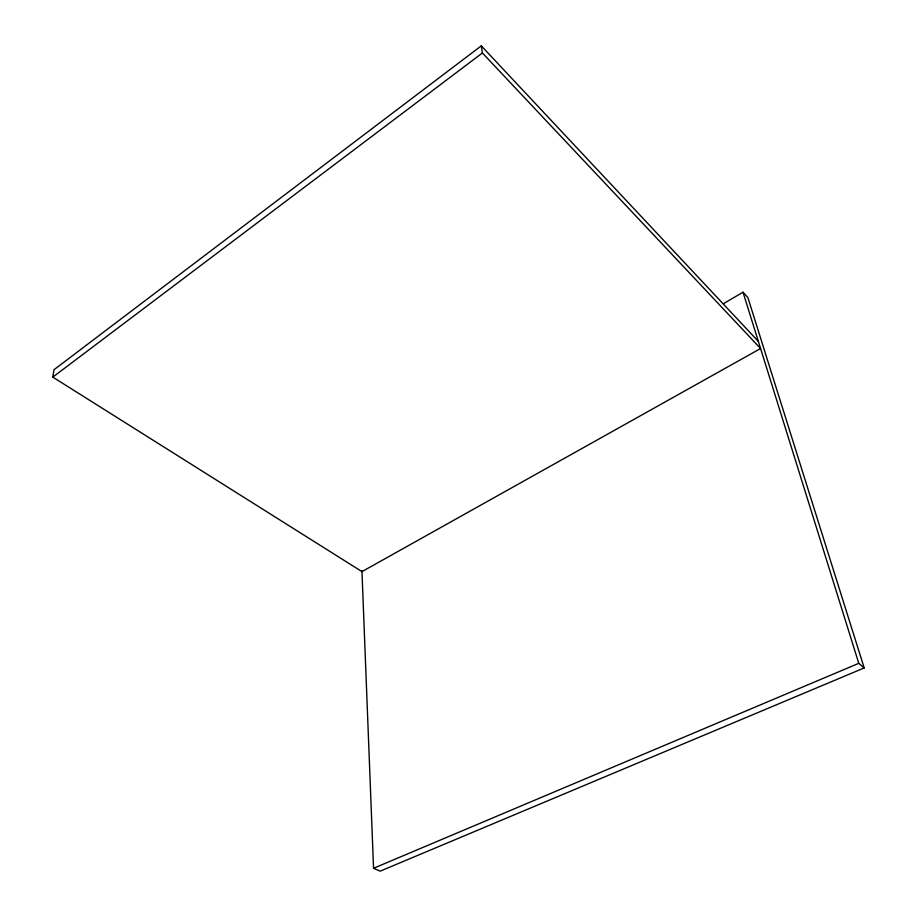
<?xml version="1.0" encoding="UTF-8"?>
<svg xmlns="http://www.w3.org/2000/svg" width="917" height="917" viewBox="0 0 917 917"><rect width="100%" height="100%" fill="white"/><g stroke="black" fill="none" stroke-linecap="round" stroke-linejoin="round"><path stroke-width="1.38" d="M481.299 45.85L482.411 52.968L760.583 348.517L361.974 571.623L52.808 377.116L53.977 369.746L481.299 45.85L758.382 341.433M52.808 377.116L482.411 52.968M723.249 303.791L743.022 292.214L747.848 297.498L864.192 667.943L380.188 871.15L373.551 868.273L361.94 570.867M373.551 868.273L858.771 663.323L864.192 667.943M743.022 292.214L858.771 663.323"/></g></svg>
